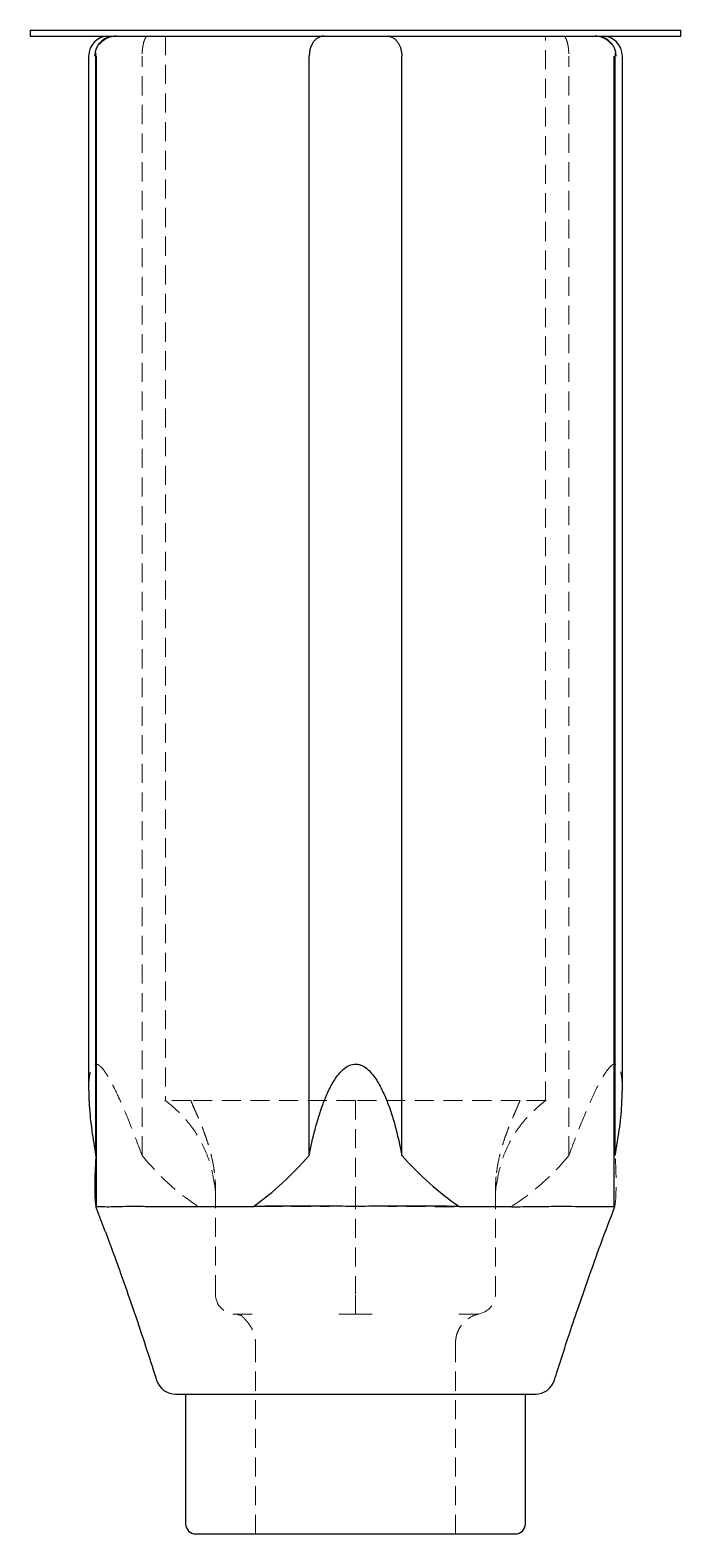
# Model space of a CAD drawing. Header units: millimetres. Extents: x 59 to 245, y 7 to 182.
# Drawn here: x 201.4 to 244.6, y 7 to 107 of the extents above.
import ezdxf

# ---------------------------------------------------------------- set-up
doc = ezdxf.new("R2010")
doc.units = ezdxf.units.MM
doc.linetypes.add('HIDDEN', pattern=[1.905, 1.27, -0.635])

msp = doc.modelspace()

# ---------------------------------------------------------------- linework, layer by layer
at = {"color": 7, "linetype": 'Continuous', "lineweight": 25}
for p, q in [((201.38, 107), (201.38, 106.6)), ((201.38, 107), (244.62, 107)), ((244.62, 106.6), (244.62, 107)), ((201.38, 106.6), (244.62, 106.6)), ((205.27, 105.27), (205.27, 36.48)), ((205.75, 32.17), (205.75, 105.27)), ((205.78, 105.27), (205.78, 28.78)), ((219.92, 32.17), (219.92, 105.27)), ((226.08, 32.17), (226.08, 105.27)), ((240.19, 28.78), (240.19, 105.27)), ((240.25, 32.17), (240.25, 105.27)), ((240.73, 36.47), (240.73, 105.27)), ((211.05, 16.3), (234.95, 16.3)), ((211.71, 16.3), (211.71, 7.66)), ((234.29, 7.66), (234.29, 16.3)), ((212.38, 7), (223, 7)), ((223, 7), (233.62, 7))]:
    msp.add_line(p, q, dxfattribs=at)
at = {"color": 7, "linetype": 'HIDDEN', "lineweight": 18}
for p, q in [((210.38, 106.6), (210.38, 35.82)), ((235.62, 35.82), (235.62, 106.6)), ((208.82, 32.17), (208.82, 105.27)), ((237.18, 32.17), (237.18, 105.27)), ((213.7, 22.94), (213.7, 29.86)), ((223, 29.86), (223, 22.94)), ((232.3, 29.86), (232.3, 22.94)), ((223, 21.61), (223, 22.94)), ((216.14, 21.61), (215.03, 21.61)), ((215.03, 21.61), (215.38, 21.53)), ((223, 21.61), (221.89, 21.61)), ((224.11, 21.61), (223, 21.61)), ((230.97, 21.61), (229.86, 21.61)), ((216.36, 19.7), (216.36, 7)), ((229.64, 7), (229.64, 19.7))]:
    msp.add_line(p, q, dxfattribs=at)
at = {"color": 7, "linetype": 'Continuous', "lineweight": 25, "flags": 128}
msp.add_lwpolyline([(206.4, 27.08), (206.29, 27.35), (205.75, 28.78)], dxfattribs=at)
at = {"color": 7, "linetype": 'Continuous', "lineweight": 25}
for centre, radius, start, end in [((206.6, 105.27), 1.33, 90, 180), ((239.4, 105.27), 1.33, 0, 90), ((211.05, 17.62), 1.33, 197.5099, 270), ((234.95, 17.62), 1.33, 270, 342.5417), ((212.38, 7.66), 0.664, 180, 270), ((233.62, 7.66), 0.664, 270, 0)]:
    msp.add_arc(centre, radius, start, end, dxfattribs=at)
at = {"color": 7, "linetype": 'HIDDEN', "lineweight": 18}
for centre, start, end in [((215.03, 22.94), 180, 270), ((230.97, 22.94), 270, 0)]:
    msp.add_arc(centre, 1.33, start, end, dxfattribs=at)
at = {"color": 7, "linetype": 'Continuous', "lineweight": 25}
for points, knots in [([(207.1, 106.6), (206.92, 106.59), (206.66, 106.57), (206.34, 106.43), (206.15, 106.3), (206.01, 106.16), (205.93, 106.05), (205.85, 105.93), (205.77, 105.77), (205.69, 105.54), (205.68, 105.36), (205.67, 105.27)], [0, 0, 0, 0, 0.41826, 0.58467, 0.70346, 0.74799, 0.78622, 0.82109, 0.85506, 0.92531, 1, 1, 1, 1]), ([(220.92, 106.6), (220.89, 106.6), (220.83, 106.6), (220.74, 106.58), (220.65, 106.56), (220.56, 106.52), (220.48, 106.47), (220.39, 106.41), (220.32, 106.34), (220.24, 106.26), (220.17, 106.17), (220.11, 106.06), (220.06, 105.95), (220.01, 105.83), (219.97, 105.7), (219.95, 105.56), (219.93, 105.42), (219.93, 105.32), (219.92, 105.27)], [0, 0, 0, 0, 0.05717, 0.11513, 0.17386, 0.23331, 0.29346, 0.35427, 0.41574, 0.47784, 0.54059, 0.60399, 0.66806, 0.73283, 0.79836, 0.86469, 0.93188, 1, 1, 1, 1]), ([(225.08, 106.6), (225.11, 106.6), (225.17, 106.6), (225.26, 106.58), (225.34, 106.56), (225.42, 106.53), (225.5, 106.49), (225.57, 106.44), (225.64, 106.38), (225.7, 106.32), (225.76, 106.25), (225.81, 106.18), (225.86, 106.1), (225.91, 106.02), (225.95, 105.93), (225.98, 105.84), (226.01, 105.75), (226.03, 105.65), (226.05, 105.56), (226.07, 105.46), (226.07, 105.37), (226.07, 105.31), (226.08, 105.27)], [0, 0, 0, 0, 0.05678, 0.11279, 0.16804, 0.22253, 0.27624, 0.32916, 0.38129, 0.43266, 0.48329, 0.53325, 0.58257, 0.63129, 0.6794, 0.72691, 0.77382, 0.82015, 0.86589, 0.91109, 0.95577, 1, 1, 1, 1]), ([(240.31, 105.27), (240.31, 105.36), (240.3, 105.54), (240.22, 105.76), (240.15, 105.92), (240.04, 106.08), (239.81, 106.34), (239.43, 106.55), (239.09, 106.58), (238.9, 106.6)], [0, 0, 0, 0, 0.07581, 0.15158, 0.19202, 0.23684, 0.34671, 0.64366, 1, 1, 1, 1]), ([(205.68, 105.27), (205.68, 105.27), (205.65, 105.27), (205.72, 105.27), (205.79, 105.27)], [0, 0, 0, 0, 0.07861, 1, 1, 1, 1]), ([(219.92, 32.17), (220.03, 32.75), (220.16, 33.32), (220.46, 34.47), (220.63, 35.03), (220.95, 35.87), (221.06, 36.15), (221.32, 36.69), (221.46, 36.95), (221.7, 37.33), (221.79, 37.45), (221.98, 37.68), (222.08, 37.8), (222.31, 38), (222.44, 38.09), (222.71, 38.21), (222.87, 38.25), (223.1, 38.24), (223.18, 38.23), (223.33, 38.19), (223.4, 38.16), (223.61, 38.06), (223.73, 37.97), (223.95, 37.76), (224.05, 37.65), (224.24, 37.41), (224.33, 37.29), (224.57, 36.91), (224.7, 36.65), (224.95, 36.11), (225.07, 35.84), (225.38, 35.01), (225.55, 34.45), (225.84, 33.31), (225.97, 32.74), (226.08, 32.17)], [0, 0, 0, 0, 0.125, 0.125, 0.25, 0.25, 0.3125, 0.3125, 0.375, 0.375, 0.40625, 0.40625, 0.4375, 0.4375, 0.46875, 0.46875, 0.5, 0.5, 0.51563, 0.51563, 0.53125, 0.53125, 0.5625, 0.5625, 0.59375, 0.59375, 0.625, 0.625, 0.6875, 0.6875, 0.75, 0.75, 0.875, 0.875, 1, 1, 1, 1]), ([(205.28, 36.48), (205.28, 36.42), (205.27, 36.1), (205.32, 35.21), (205.46, 33.84), (205.65, 32.72), (205.75, 32.17)], [0, 0, 0, 0, 0.04599, 0.23591, 0.6241, 1, 1, 1, 1]), ([(240.25, 32.17), (240.35, 32.73), (240.54, 33.85), (240.7, 35.3), (240.71, 36.15), (240.72, 36.47)], [0, 0, 0, 0, 0.38308, 0.76853, 1, 1, 1, 1]), ([(205.8, 28.78), (205.85, 28.78), (205.96, 28.77), (206.34, 28.76), (206.92, 28.76), (207.68, 28.79), (208.62, 28.79), (209.71, 28.77), (210.98, 28.78), (212.49, 28.78), (214.23, 28.78), (215.55, 28.78), (216.22, 28.78)], [0, 0, 0, 0, 0.077469, 0.176622, 0.277983, 0.380255, 0.475566, 0.571742, 0.67059, 0.770316, 0.884661, 1, 1, 1, 1]), ([(223, 28.78), (222.42, 28.78), (221.84, 28.79), (220.68, 28.8), (220.1, 28.8), (218.96, 28.8), (218.4, 28.8), (217.3, 28.79), (216.75, 28.78), (216.22, 28.78)], [0, 0, 0, 0, 0.25, 0.25, 0.5, 0.5, 0.75, 0.75, 1, 1, 1, 1]), ([(229.89, 28.78), (229.35, 28.78), (228.79, 28.79), (227.67, 28.8), (227.1, 28.8), (225.94, 28.8), (225.35, 28.8), (224.18, 28.79), (223.59, 28.78), (223, 28.78)], [0, 0, 0, 0, 0.25, 0.25, 0.5, 0.5, 0.75, 0.75, 1, 1, 1, 1]), ([(229.89, 28.78), (230.46, 28.78), (231.6, 28.77), (233.19, 28.76), (234.69, 28.76), (236.01, 28.79), (237.15, 28.79), (238.11, 28.77), (238.9, 28.78), (239.54, 28.78), (239.98, 28.78), (240.11, 28.78), (240.17, 28.78)], [0, 0, 0, 0, 0.09946, 0.19953, 0.30182, 0.40504, 0.50124, 0.59831, 0.69808, 0.79874, 0.91415, 1, 1, 1, 1]), ([(236.22, 17.23), (236.36, 17.67), (236.67, 18.64), (237.18, 20.22), (237.79, 22.03), (238.5, 24.08), (239.32, 26.36), (239.92, 27.95), (240.24, 28.78)], [0, 0, 0, 0, 0.11467, 0.25006, 0.40622, 0.5832, 0.78109, 1, 1, 1, 1]), ([(206.39, 27.09), (206.57, 26.6), (206.96, 25.55), (207.57, 23.84), (208.26, 21.87), (209.01, 19.63), (209.52, 18.06), (209.78, 17.23)], [0, 0, 0, 0, 0.149116, 0.323365, 0.52302, 0.748407, 1, 1, 1, 1])]:
    msp.add_open_spline(points, degree=3, knots=knots, dxfattribs=at)
at = {"color": 7, "linetype": 'HIDDEN', "lineweight": 18}
for points, knots in [([(207.1, 106.6), (207.07, 106.6), (206.99, 106.6), (206.87, 106.58), (206.76, 106.56), (206.65, 106.53), (206.55, 106.49), (206.45, 106.44), (206.36, 106.38), (206.27, 106.32), (206.19, 106.25), (206.11, 106.18), (206.04, 106.1), (205.98, 106.02), (205.93, 105.93), (205.88, 105.84), (205.84, 105.75), (205.81, 105.65), (205.78, 105.56), (205.76, 105.46), (205.75, 105.37), (205.75, 105.31), (205.75, 105.27)], [0, 0, 0, 0, 0.05678, 0.11279, 0.16804, 0.22253, 0.27624, 0.32916, 0.38129, 0.43266, 0.48329, 0.53325, 0.58257, 0.63129, 0.6794, 0.72691, 0.77382, 0.82015, 0.86589, 0.91109, 0.95577, 1, 1, 1, 1]), ([(209.18, 106.6), (209.17, 106.6), (209.15, 106.6), (209.13, 106.58), (209.1, 106.56), (209.07, 106.52), (209.04, 106.47), (209.01, 106.41), (208.98, 106.34), (208.95, 106.26), (208.92, 106.17), (208.9, 106.06), (208.88, 105.95), (208.86, 105.83), (208.84, 105.7), (208.83, 105.56), (208.82, 105.42), (208.82, 105.32), (208.82, 105.27)], [0, 0, 0, 0, 0.05717, 0.11513, 0.17386, 0.23331, 0.29346, 0.35427, 0.41574, 0.47784, 0.54059, 0.60399, 0.66806, 0.73283, 0.79836, 0.86469, 0.93188, 1, 1, 1, 1]), ([(236.82, 106.6), (236.83, 106.6), (236.84, 106.6), (236.87, 106.58), (236.9, 106.56), (236.93, 106.53), (236.95, 106.49), (236.98, 106.44), (237.01, 106.38), (237.03, 106.32), (237.05, 106.25), (237.08, 106.18), (237.09, 106.1), (237.11, 106.02), (237.13, 105.93), (237.14, 105.84), (237.15, 105.75), (237.16, 105.65), (237.17, 105.56), (237.17, 105.46), (237.18, 105.37), (237.18, 105.31), (237.18, 105.27)], [0, 0, 0, 0, 0.05678, 0.11279, 0.16805, 0.22253, 0.27624, 0.32916, 0.38129, 0.43265, 0.48329, 0.53324, 0.58257, 0.63128, 0.67939, 0.72691, 0.77382, 0.82014, 0.86589, 0.91109, 0.95577, 1, 1, 1, 1]), ([(238.9, 106.6), (238.94, 106.6), (239.01, 106.6), (239.13, 106.58), (239.25, 106.56), (239.37, 106.52), (239.49, 106.47), (239.6, 106.41), (239.71, 106.34), (239.81, 106.26), (239.9, 106.17), (239.99, 106.06), (240.07, 105.95), (240.13, 105.83), (240.18, 105.7), (240.22, 105.56), (240.25, 105.42), (240.25, 105.32), (240.25, 105.27)], [0, 0, 0, 0, 0.05717, 0.11513, 0.17386, 0.23331, 0.29346, 0.35427, 0.41574, 0.47784, 0.54059, 0.60399, 0.66806, 0.73283, 0.79836, 0.86469, 0.93188, 1, 1, 1, 1]), ([(208.82, 32.17), (208.61, 32.73), (208.19, 33.85), (207.57, 35.37), (207.05, 36.5), (206.66, 37.25), (206.36, 37.74), (206.08, 38.08), (205.85, 38.24), (205.68, 38.26), (205.52, 38.13), (205.4, 37.86), (205.33, 37.48), (205.28, 37.02), (205.28, 36.68), (205.28, 36.48)], [0, 0, 0, 0, 0.17914, 0.35938, 0.49155, 0.55761, 0.62476, 0.67848, 0.71363, 0.74906, 0.77977, 0.83052, 0.88106, 0.93272, 1, 1, 1, 1]), ([(240.72, 36.47), (240.72, 36.54), (240.73, 36.81), (240.7, 37.25), (240.63, 37.74), (240.51, 38.08), (240.36, 38.24), (240.18, 38.26), (239.97, 38.13), (239.73, 37.86), (239.48, 37.48), (239.18, 36.96), (238.85, 36.3), (238.37, 35.22), (237.8, 33.84), (237.38, 32.72), (237.18, 32.17)], [0, 0, 0, 0, 0.02391, 0.08993, 0.15704, 0.21072, 0.24585, 0.28126, 0.31195, 0.36267, 0.41318, 0.4648, 0.55356, 0.64244, 0.82409, 1, 1, 1, 1]), ([(210.34, 35.85), (210.77, 35.49), (211.64, 34.76), (212.63, 33.37), (213.35, 31.82), (213.55, 30.7), (213.65, 30.14)], [0, 0, 0, 0, 0.25003, 0.50005, 0.74999, 1, 1, 1, 1]), ([(212.07, 35.82), (211.81, 35.82), (211.26, 35.82), (210.74, 35.81), (210.42, 35.82), (210.41, 35.82), (210.4, 35.82)], [0, 0, 0, 0, 0.26156, 0.52819, 0.78975, 1, 1, 1, 1]), ([(223, 35.82), (222.72, 35.82), (222.45, 35.82), (221.9, 35.82), (221.62, 35.82), (220.81, 35.82), (220.27, 35.81), (219.2, 35.82), (218.67, 35.82), (217.66, 35.82), (217.17, 35.82), (216.46, 35.82), (216.22, 35.82), (215.76, 35.82), (215.54, 35.82), (214.88, 35.82), (214.47, 35.82), (213.7, 35.82), (213.33, 35.82), (212.66, 35.82), (212.35, 35.82), (212.07, 35.82)], [0, 0, 0, 0, 0.0625, 0.0625, 0.125, 0.125, 0.25, 0.25, 0.375, 0.375, 0.5, 0.5, 0.5625, 0.5625, 0.625, 0.625, 0.75, 0.75, 0.875, 0.875, 1, 1, 1, 1]), ([(212.07, 35.82), (212.18, 35.57), (212.48, 34.83), (213.02, 33.6), (213.44, 32.22), (213.62, 31.14), (213.68, 30.56), (213.69, 30.32), (213.69, 30.26)], [0, 0, 0, 0, 0.140088, 0.41295, 0.703064, 0.876343, 0.969702, 1, 1, 1, 1]), ([(212.07, 35.82), (212.09, 35.77), (212.13, 35.65), (212.21, 35.45), (212.32, 35.2), (212.46, 34.89), (212.62, 34.52), (212.8, 34.09), (212.98, 33.61), (213.16, 33.1), (213.32, 32.56), (213.5, 31.86), (213.63, 31.14), (213.68, 30.53), (213.7, 30.2), (213.7, 30.03), (213.7, 29.94), (213.7, 29.89), (213.7, 29.86)], [0, 0, 0, 0, 0.02526, 0.06017, 0.10505, 0.16013, 0.2255, 0.30117, 0.38706, 0.47361, 0.56453, 0.65917, 0.82155, 0.90904, 0.95426, 0.97723, 0.98881, 1, 1, 1, 1]), ([(223, 35.82), (223, 35.77), (223, 35.66), (223, 35.46), (223, 35.2), (223, 34.81), (223, 34.28), (223, 33.6), (223, 32.82), (223, 31.95), (223, 31.14), (223, 30.53), (223, 30.2), (223, 30.03), (223, 29.94), (223, 29.89), (223, 29.86)], [0, 0, 0, 0, 0.02467, 0.05929, 0.10448, 0.16077, 0.26423, 0.38705, 0.51859, 0.65912, 0.82151, 0.909, 0.95422, 0.97719, 0.98877, 1, 1, 1, 1]), ([(233.93, 35.82), (233.79, 35.82), (233.64, 35.82), (233.34, 35.82), (233.18, 35.82), (232.67, 35.82), (232.31, 35.82), (231.53, 35.82), (231.11, 35.82), (230.24, 35.82), (229.79, 35.82), (229.07, 35.82), (228.82, 35.82), (228.33, 35.82), (228.08, 35.82), (227.32, 35.82), (226.8, 35.82), (225.75, 35.82), (225.2, 35.82), (224.38, 35.81), (224.1, 35.81), (223.55, 35.82), (223.28, 35.82), (223, 35.82)], [0, 0, 0, 0, 0.0625, 0.0625, 0.125, 0.125, 0.25, 0.25, 0.375, 0.375, 0.5, 0.5, 0.5625, 0.5625, 0.625, 0.625, 0.75, 0.75, 0.875, 0.875, 0.9375, 0.9375, 1, 1, 1, 1]), ([(233.93, 35.82), (233.91, 35.77), (233.86, 35.65), (233.78, 35.45), (233.67, 35.2), (233.54, 34.89), (233.38, 34.52), (233.2, 34.09), (233.02, 33.61), (232.84, 33.1), (232.68, 32.56), (232.5, 31.86), (232.37, 31.14), (232.32, 30.53), (232.3, 30.2), (232.3, 30.03), (232.3, 29.94), (232.3, 29.89), (232.3, 29.86)], [0, 0, 0, 0, 0.02527, 0.06018, 0.10506, 0.16013, 0.22551, 0.30118, 0.38706, 0.47361, 0.56453, 0.65917, 0.82156, 0.90905, 0.95427, 0.97724, 0.98882, 1, 1, 1, 1]), ([(232.35, 30.14), (232.45, 30.7), (232.65, 31.82), (233.37, 33.37), (234.36, 34.76), (235.23, 35.49), (235.66, 35.85)], [0, 0, 0, 0, 0.25001, 0.49995, 0.74997, 1, 1, 1, 1]), ([(235.62, 35.82), (235.62, 35.82), (235.58, 35.81), (235.44, 35.82), (235.33, 35.82), (235.05, 35.82), (234.87, 35.82), (234.55, 35.81), (234.44, 35.81), (234.19, 35.82), (234.06, 35.82), (233.93, 35.82)], [0, 0, 0, 0, 0.25, 0.25, 0.5, 0.5, 0.75, 0.75, 0.875, 0.875, 1, 1, 1, 1]), ([(235.09, 35.82), (235.22, 35.82), (235.45, 35.82), (235.53, 35.82), (235.57, 35.82)], [0, 0, 0, 0, 0.53247, 1, 1, 1, 1]), ([(213.65, 30.14), (213.65, 30.14), (213.66, 30.12), (213.67, 30.24), (213.67, 30.38), (213.68, 30.55), (213.68, 30.56)], [0, 0, 0, 0, 0.12513, 0.55101, 0.97704, 1, 1, 1, 1]), ([(213.7, 29.18), (213.7, 29.34), (213.7, 29.67), (213.67, 30.08), (213.65, 30.28)], [0, 0, 0, 0, 0.50596, 1, 1, 1, 1]), ([(213.65, 30.13), (213.65, 30.08), (213.66, 30.01), (213.67, 30.02), (213.68, 30.02)], [0, 0, 0, 0, 0.62417, 1, 1, 1, 1]), ([(232.35, 30.28), (232.33, 30.08), (232.3, 29.67), (232.3, 29.34), (232.3, 29.18)], [0, 0, 0, 0, 0.49404, 1, 1, 1, 1]), ([(232.34, 30.75), (232.33, 30.65), (232.32, 30.49), (232.31, 30.33), (232.31, 30.27)], [0, 0, 0, 0, 0.65988, 1, 1, 1, 1]), ([(232.32, 30.54), (232.32, 30.53), (232.32, 30.36), (232.33, 30.22), (232.34, 30.11), (232.34, 30.12), (232.35, 30.12)], [0, 0, 0, 0, 0.02173, 0.431512, 0.843861, 1, 1, 1, 1]), ([(233.36, 28.78), (231.73, 28.78), (230.05, 28.75), (227.44, 28.76), (226.56, 28.77), (225.21, 28.78), (224.75, 28.79), (223.85, 28.79), (223.4, 28.79), (222.06, 28.79), (221.17, 28.78), (219.39, 28.78), (218.51, 28.78), (217.19, 28.77), (216.76, 28.77), (215.89, 28.77), (215.46, 28.77), (214.19, 28.78), (213.36, 28.78), (212.55, 28.78)], [0, 0, 0, 0, 0.25, 0.25, 0.375, 0.375, 0.4375, 0.4375, 0.5, 0.5, 0.625, 0.625, 0.75, 0.75, 0.8125, 0.8125, 0.875, 0.875, 1, 1, 1, 1]), ([(215.39, 21.57), (215.41, 21.54), (215.44, 21.5), (215.56, 21.38), (215.7, 21.23), (215.87, 21.03), (216.05, 20.78), (216.21, 20.47), (216.33, 20.09), (216.35, 19.82), (216.36, 19.68)], [0, 0, 0, 0, 0.182264, 0.343894, 0.484547, 0.60596, 0.712091, 0.808882, 0.902964, 1, 1, 1, 1]), ([(229.64, 19.68), (229.65, 19.82), (229.67, 20.09), (229.79, 20.47), (229.97, 20.8), (230.27, 21.16), (230.72, 21.5), (231.04, 21.58), (231.2, 21.63)], [0, 0, 0, 0, 0.13625, 0.26634, 0.391, 0.51184, 0.74965, 1, 1, 1, 1])]:
    msp.add_open_spline(points, degree=3, knots=knots, dxfattribs=at)
at = {"color": 7, "linetype": 'Continuous', "lineweight": 25}
for points in [[(205.75, 32.17), (205.66, 30.84), (205.63, 29.7), (205.75, 28.78)], [(216.22, 28.78), (217.54, 29.71), (218.78, 30.85), (219.92, 32.17)], [(226.08, 32.17), (227.26, 30.84), (228.54, 29.7), (229.89, 28.78)]]:
    msp.add_open_spline(points, degree=3, dxfattribs=at)
at = {"color": 7, "linetype": 'HIDDEN', "lineweight": 18}
for points in [[(212.55, 28.78), (211.11, 29.71), (209.89, 30.85), (208.82, 32.17)], [(237.18, 32.17), (236.08, 30.84), (234.83, 29.7), (233.36, 28.78)], [(240.24, 28.78), (240.35, 29.71), (240.33, 30.85), (240.25, 32.17)]]:
    msp.add_open_spline(points, degree=3, dxfattribs=at)

doc.saveas('drawing.dxf')
